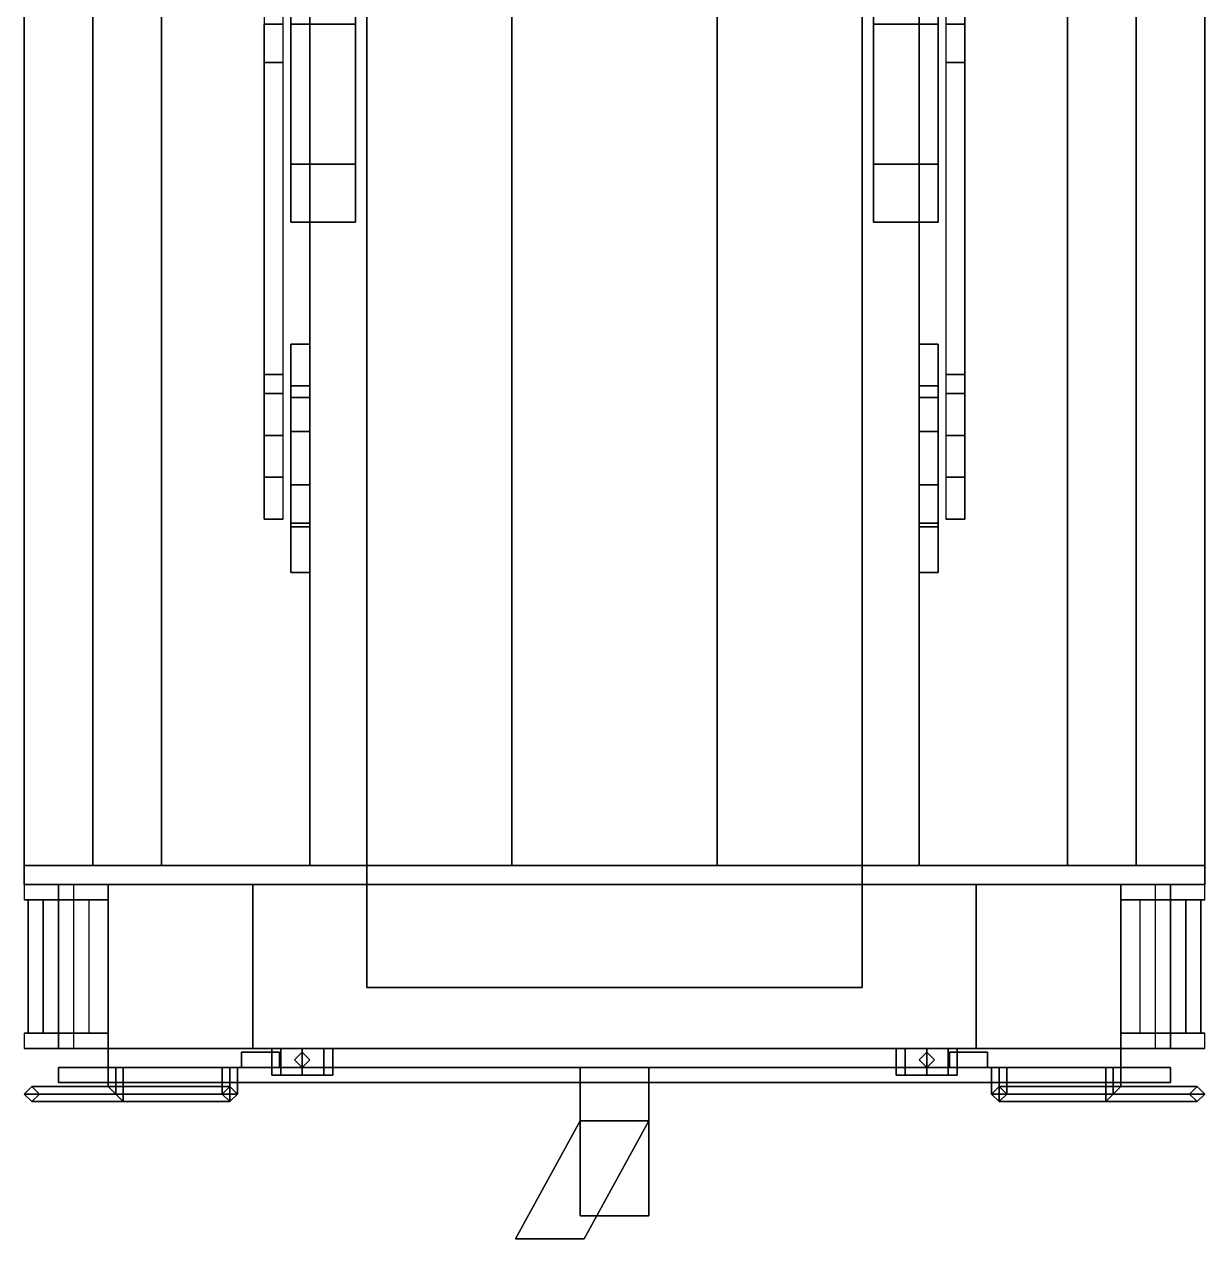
# Model space of a CAD drawing. Header units: millimetres. Extents: x -1.6 to 3, y -4.7 to 12.9.
# Drawn here: x -1.55 to 1.55, y -4.7 to -1.51 of the extents above; entities that cross this region are included whole.
import ezdxf

# ---------------------------------------------------------------- set-up
doc = ezdxf.new("R2010")
doc.units = ezdxf.units.MM
for name, color, linetype in [('lower', 5, 'Continuous'), ('tmp', 4, 'Continuous'), ('wheels', 2, 'Continuous')]:
    doc.layers.add(name, color=color, linetype=linetype)

msp = doc.modelspace()

# ---------------------------------------------------------------- linework, layer by layer
for points in [[(-1.55, 3.8, 1.28), (-1.55, 2.57, 1.04), (-1.55, -3.17, 1.04), (-1.55, -3.77, 1.28)], [(1.55, -3.17, 1.04), (1.55, 2.57, 1.04), (1.55, 3.8, 1.28), (1.55, -3.77, 1.28)], [(-1.55, -1.3, 2.59), (-1.55, -1.3, 1.28), (-1.55, -3.72, 1.28), (-1.55, -3.72, 2.59)], [(-1.37, -1.3, 3.29), (-1.55, -1.3, 2.59), (-1.55, -3.72, 2.59), (-1.37, -3.72, 3.29)], [(-1.19, -3.72, 3.41), (-1.19, -1.3, 3.41), (-1.37, -1.3, 3.29), (-1.37, -3.72, 3.29)], [(-0.8, -1.3, 3.57), (-1.19, -1.3, 3.41), (-1.19, -3.72, 3.41), (-0.8, -3.72, 3.57)], [(-0.27, -3.72, 3.73), (-0.27, -1.3, 3.73), (-0.8, -1.3, 3.57), (-0.8, -3.72, 3.57)], [(0.27, -3.72, 3.73), (0.27, -1.3, 3.73), (-0.27, -1.3, 3.73), (-0.27, -3.72, 3.73)], [(0.8, -1.3, 3.57), (0.27, -1.3, 3.73), (0.27, -3.72, 3.73), (0.8, -3.72, 3.57)], [(1.19, -3.72, 3.41), (1.19, -1.3, 3.41), (0.8, -1.3, 3.57), (0.8, -3.72, 3.57)], [(1.37, -1.3, 3.29), (1.19, -1.3, 3.41), (1.19, -3.72, 3.41), (1.37, -3.72, 3.29)], [(1.55, -3.72, 2.59), (1.55, -1.3, 2.59), (1.37, -1.3, 3.29), (1.37, -3.72, 3.29)], [(1.55, -3.72, 1.28), (1.55, -1.3, 1.28), (1.55, -1.3, 2.59), (1.55, -3.72, 2.59)], [(-0.87, -1.51, 0.33), (-0.87, -1.41, 0.27), (-0.92, -1.41, 0.27), (-0.92, -1.51, 0.33)], [(0.92, -1.51, 0.33), (0.92, -1.41, 0.27), (0.87, -1.41, 0.27), (0.87, -1.51, 0.33)], [(0.92, -1.51, 0.06), (0.92, -1.41, 0.12), (0.92, -1.41, 0.27), (0.92, -1.51, 0.33)], [(-0.92, -1.51, 0.33), (-0.92, -1.51, 0.06), (-0.92, -1.61, 0.12), (-0.92, -1.61, 0.27)], [(-0.87, -1.61, 0.27), (-0.87, -1.51, 0.33), (-0.92, -1.51, 0.33), (-0.92, -1.61, 0.27)], [(0.92, -1.61, 0.27), (0.92, -1.51, 0.33), (0.87, -1.51, 0.33), (0.87, -1.61, 0.27)], [(0.92, -1.61, 0.12), (0.92, -1.51, 0.06), (0.92, -1.51, 0.33), (0.92, -1.61, 0.27)], [(-0.92, -1.61, 0.27), (-0.92, -1.61, 0.12), (-0.92, -2.43, 0.12), (-0.92, -2.43, 0.27)], [(-0.87, -2.43, 0.27), (-0.87, -1.61, 0.27), (-0.92, -1.61, 0.27), (-0.92, -2.43, 0.27)], [(0.92, -2.43, 0.27), (0.92, -1.61, 0.27), (0.87, -1.61, 0.27), (0.87, -2.43, 0.27)], [(0.92, -2.43, 0.12), (0.92, -1.61, 0.12), (0.92, -1.61, 0.27), (0.92, -2.43, 0.27)], [(-0.85, -2.49, 0.51), (-0.85, -2.82, 0.51), (-0.85, -2.95, 0.74), (-0.85, -2.35, 0.74)], [(-0.8, -2.35, 0.74), (-0.8, -2.49, 0.51), (-0.85, -2.49, 0.51), (-0.85, -2.35, 0.74)], [(-0.85, -2.35, 0.74), (-0.85, -2.95, 0.74), (-0.85, -2.83, 0.86), (-0.85, -2.46, 0.86)], [(-0.8, -2.46, 0.86), (-0.8, -2.35, 0.74), (-0.85, -2.35, 0.74), (-0.85, -2.46, 0.86)], [(0.85, -2.46, 0.86), (0.85, -2.35, 0.74), (0.8, -2.35, 0.74), (0.8, -2.46, 0.86)], [(0.85, -2.35, 0.74), (0.85, -2.49, 0.51), (0.8, -2.49, 0.51), (0.8, -2.35, 0.74)], [(0.85, -2.83, 0.86), (0.85, -2.95, 0.74), (0.85, -2.35, 0.74), (0.85, -2.46, 0.86)], [(0.85, -2.95, 0.74), (0.85, -2.82, 0.51), (0.85, -2.49, 0.51), (0.85, -2.35, 0.74)], [(-0.92, -2.43, 0.27), (-0.92, -2.43, 0.12), (-0.92, -2.48, 0.09), (-0.92, -2.48, 0.29)], [(-0.87, -2.48, 0.29), (-0.87, -2.43, 0.27), (-0.92, -2.43, 0.27), (-0.92, -2.48, 0.29)], [(0.92, -2.48, 0.29), (0.92, -2.43, 0.27), (0.87, -2.43, 0.27), (0.87, -2.48, 0.29)], [(0.92, -2.48, 0.09), (0.92, -2.43, 0.12), (0.92, -2.43, 0.27), (0.92, -2.48, 0.29)], [(-0.92, -2.48, 0.29), (-0.92, -2.48, 0.09), (-0.92, -2.59, 0.01), (-0.92, -2.59, 0.37)], [(-0.87, -2.59, 0.37), (-0.87, -2.48, 0.29), (-0.92, -2.48, 0.29), (-0.92, -2.59, 0.37)], [(-0.85, -2.46, 0.86), (-0.85, -2.83, 0.86), (-0.85, -2.72, 0.9), (-0.85, -2.58, 0.9)], [(-0.8, -2.58, 0.9), (-0.8, -2.46, 0.86), (-0.85, -2.46, 0.86), (-0.85, -2.58, 0.9)], [(0.85, -2.58, 0.9), (0.85, -2.46, 0.86), (0.8, -2.46, 0.86), (0.8, -2.58, 0.9)], [(0.85, -2.72, 0.9), (0.85, -2.83, 0.86), (0.85, -2.46, 0.86), (0.85, -2.58, 0.9)], [(0.92, -2.59, 0.37), (0.92, -2.48, 0.29), (0.87, -2.48, 0.29), (0.87, -2.59, 0.37)], [(0.92, -2.59, 0.01), (0.92, -2.48, 0.09), (0.92, -2.48, 0.29), (0.92, -2.59, 0.37)], [(-0.85, -2.49, 0.26), (-0.85, -2.82, 0.26), (-0.85, -2.82, 0.51), (-0.85, -2.49, 0.51)], [(-0.8, -2.49, 0.26), (-0.8, -2.82, 0.26), (-0.85, -2.82, 0.26), (-0.85, -2.49, 0.26)], [(-0.8, -2.49, 0.51), (-0.8, -2.49, 0.26), (-0.85, -2.49, 0.26), (-0.85, -2.49, 0.51)], [(0.85, -2.49, 0.26), (0.85, -2.82, 0.26), (0.8, -2.82, 0.26), (0.8, -2.49, 0.26)], [(0.85, -2.49, 0.51), (0.85, -2.49, 0.26), (0.8, -2.49, 0.26), (0.8, -2.49, 0.51)], [(0.85, -2.82, 0.51), (0.85, -2.82, 0.26), (0.85, -2.49, 0.26), (0.85, -2.49, 0.51)], [(-0.85, -2.58, 0.9), (-0.85, -2.72, 0.9), (-0.8, -2.72, 0.9), (-0.8, -2.58, 0.9)], [(0.8, -2.58, 0.9), (0.8, -2.72, 0.9), (0.85, -2.72, 0.9), (0.85, -2.58, 0.9)], [(-0.92, -2.59, 0.37), (-0.92, -2.59, 0.01), (-0.92, -2.7, 0.01), (-0.92, -2.7, 0.37)], [(-0.87, -2.7, 0.37), (-0.87, -2.59, 0.37), (-0.92, -2.59, 0.37), (-0.92, -2.7, 0.37)], [(0.92, -2.7, 0.37), (0.92, -2.59, 0.37), (0.87, -2.59, 0.37), (0.87, -2.7, 0.37)], [(0.92, -2.7, 0.01), (0.92, -2.59, 0.01), (0.92, -2.59, 0.37), (0.92, -2.7, 0.37)], [(-0.92, -2.7, 0.37), (-0.92, -2.7, 0.01), (-0.92, -2.81, 0.1), (-0.92, -2.81, 0.27)], [(-0.87, -2.81, 0.27), (-0.87, -2.7, 0.37), (-0.92, -2.7, 0.37), (-0.92, -2.81, 0.27)], [(0.92, -2.81, 0.27), (0.92, -2.7, 0.37), (0.87, -2.7, 0.37), (0.87, -2.81, 0.27)], [(0.92, -2.81, 0.1), (0.92, -2.7, 0.01), (0.92, -2.7, 0.37), (0.92, -2.81, 0.27)], [(-0.85, -2.72, 0.9), (-0.85, -2.83, 0.86), (-0.8, -2.83, 0.86), (-0.8, -2.72, 0.9)], [(0.8, -2.72, 0.9), (0.8, -2.83, 0.86), (0.85, -2.83, 0.86), (0.85, -2.72, 0.9)], [(-0.92, -2.81, 0.27), (-0.92, -2.81, 0.1), (-0.87, -2.81, 0.1), (-0.87, -2.81, 0.27)], [(-0.85, -2.95, 0.74), (-0.85, -2.82, 0.51), (-0.8, -2.82, 0.51), (-0.8, -2.95, 0.74)], [(-0.85, -2.82, 0.51), (-0.85, -2.82, 0.26), (-0.8, -2.82, 0.26), (-0.8, -2.82, 0.51)], [(-0.85, -2.83, 0.86), (-0.85, -2.95, 0.74), (-0.8, -2.95, 0.74), (-0.8, -2.83, 0.86)], [(0.8, -2.82, 0.51), (0.8, -2.82, 0.26), (0.85, -2.82, 0.26), (0.85, -2.82, 0.51)], [(0.8, -2.95, 0.74), (0.8, -2.82, 0.51), (0.85, -2.82, 0.51), (0.85, -2.95, 0.74)], [(0.8, -2.83, 0.86), (0.8, -2.95, 0.74), (0.85, -2.95, 0.74), (0.85, -2.83, 0.86)], [(0.87, -2.81, 0.27), (0.87, -2.81, 0.1), (0.92, -2.81, 0.1), (0.92, -2.81, 0.27)], [(-1.55, -3.17, 1.04), (-1.55, -3.17, 1.04), (-1.55, -3.4, 0.9), (-1.55, -3.77, 1.28)], [(1.55, -3.4, 0.9), (1.55, -3.17, 1.04), (1.55, -3.17, 1.04), (1.55, -3.77, 1.28)], [(-1.55, -3.77, 1.28), (-1.55, -3.4, 0.9), (-1.55, -3.54, 0.7), (-1.55, -3.77, 1.28)], [(1.55, -3.54, 0.7), (1.55, -3.4, 0.9), (1.55, -3.77, 1.28)], [(-1.55, -3.77, 1.28), (-1.55, -3.54, 0.7), (-1.55, -3.57, 0.51), (-1.55, -3.77, 1.28)], [(1.55, -3.57, 0.51), (1.55, -3.54, 0.7), (1.55, -3.77, 1.28)], [(-1.55, -3.77, 1.28), (-1.55, -3.57, 0.51), (-1.55, -3.77, 0.51), (-1.55, -3.77, 1.28)], [(1.55, -3.77, 0.51), (1.55, -3.57, 0.51), (1.55, -3.77, 1.28)], [(-1.55, -3.72, 2.59), (-1.55, -3.72, 1.28), (1.55, -3.72, 1.28), (1.55, -3.72, 2.59)], [(-1.37, -3.72, 3.29), (-1.55, -3.72, 2.59), (1.55, -3.72, 2.59), (1.37, -3.72, 3.29)], [(1.55, -3.77, 1.28), (1.55, -3.72, 1.28), (-1.55, -3.72, 1.28), (-1.55, -3.77, 1.28)], [(1.37, -3.72, 3.29), (1.19, -3.72, 3.41), (-1.19, -3.72, 3.41), (-1.37, -3.72, 3.29)], [(-0.8, -3.72, 3.57), (-1.19, -3.72, 3.41), (1.19, -3.72, 3.41), (0.8, -3.72, 3.57)], [(0.8, -3.72, 3.57), (0.27, -3.72, 3.73), (-0.27, -3.72, 3.73), (-0.8, -3.72, 3.57)], [(-0.95, -3.77, 1.04), (-1.55, -3.77, 0.51), (1.55, -3.77, 0.51), (0.95, -3.77, 1.04)], [(-1.55, -3.77, 1.28), (-1.55, -3.77, 0.51), (-0.95, -3.77, 1.04), (-0.95, -3.77, 1.28)], [(-0.95, -3.77, 1.28), (-0.95, -3.77, 1.04), (-0.95, -4.2, 1.04), (-0.95, -4.2, 1.28)], [(0.95, -4.2, 1.28), (0.95, -3.77, 1.28), (-0.95, -3.77, 1.28), (-0.95, -4.2, 1.28)], [(0.95, -4.2, 1.04), (0.95, -3.77, 1.04), (0.95, -3.77, 1.28), (0.95, -4.2, 1.28)], [(0.95, -3.77, 1.04), (1.55, -3.77, 0.51), (1.55, -3.77, 1.28), (0.95, -3.77, 1.28)], [(-1.33, -4.2, 1.28), (-1.33, -4.2, 0.51), (-1.33, -4.25, 0.51), (-1.33, -4.25, 1.28)], [(0.95, -4.2, 1.04), (1.33, -4.2, 0.51), (-1.33, -4.2, 0.51), (-0.95, -4.2, 1.04)], [(1.33, -4.25, 1.28), (1.33, -4.2, 1.28), (-1.33, -4.2, 1.28), (-1.33, -4.25, 1.28)], [(-0.95, -4.2, 1.28), (-0.95, -4.2, 1.04), (-1.33, -4.2, 0.51), (-1.33, -4.2, 1.28)], [(-0.88, -4.21, 0.51), (-0.98, -4.21, 0.51), (-0.98, -4.25, 0.51), (-0.88, -4.25, 0.51)], [(-0.9, -4.27, 1.39), (-0.8766, -4.27, 1.4466), (-0.8766, -4.2, 1.4466), (-0.9, -4.2, 1.39)], [(-0.8766, -4.27, 1.3334), (-0.9, -4.27, 1.39), (-0.9, -4.2, 1.39), (-0.8766, -4.2, 1.3334)], [(-0.8766, -4.2, 1.4466), (-0.74, -4.2, 1.39), (-0.7634, -4.2, 1.3334), (-0.9, -4.2, 1.39)], [(-0.9, -4.2, 1.39), (-0.7634, -4.2, 1.3334), (-0.82, -4.2, 1.31), (-0.8766, -4.2, 1.3334)], [(-0.8766, -4.27, 1.4466), (-0.82, -4.27, 1.47), (-0.82, -4.2, 1.47), (-0.8766, -4.2, 1.4466)], [(-0.82, -4.27, 1.31), (-0.8766, -4.27, 1.3334), (-0.8766, -4.2, 1.3334), (-0.82, -4.2, 1.31)], [(-0.82, -4.2, 1.47), (-0.7634, -4.2, 1.4466), (-0.74, -4.2, 1.39), (-0.8766, -4.2, 1.4466)], [(-0.82, -4.21, 1.28), (-0.84, -4.23, 1.28), (-0.84, -4.23, 1.32), (-0.82, -4.21, 1.31)], [(-0.82, -4.27, 1.47), (-0.7634, -4.27, 1.4466), (-0.7634, -4.2, 1.4466), (-0.82, -4.2, 1.47)], [(-0.7634, -4.27, 1.3334), (-0.82, -4.27, 1.31), (-0.82, -4.2, 1.31), (-0.7634, -4.2, 1.3334)], [(-0.8, -4.23, 1.28), (-0.82, -4.21, 1.28), (-0.82, -4.21, 1.31), (-0.8, -4.23, 1.32)], [(-0.7634, -4.27, 1.4466), (-0.74, -4.27, 1.39), (-0.74, -4.2, 1.39), (-0.7634, -4.2, 1.4466)], [(-0.74, -4.27, 1.39), (-0.7634, -4.27, 1.3334), (-0.7634, -4.2, 1.3334), (-0.74, -4.2, 1.39)], [(0.74, -4.2, 1.39), (0.8766, -4.2, 1.3334), (0.82, -4.2, 1.31), (0.7634, -4.2, 1.3334)], [(0.7634, -4.2, 1.4466), (0.9, -4.2, 1.39), (0.8766, -4.2, 1.3334), (0.74, -4.2, 1.39)], [(0.7634, -4.27, 1.3334), (0.74, -4.27, 1.39), (0.74, -4.2, 1.39), (0.7634, -4.2, 1.3334)], [(0.74, -4.27, 1.39), (0.7634, -4.27, 1.4466), (0.7634, -4.2, 1.4466), (0.74, -4.2, 1.39)], [(0.82, -4.2, 1.47), (0.8766, -4.2, 1.4466), (0.9, -4.2, 1.39), (0.7634, -4.2, 1.4466)], [(0.7634, -4.27, 1.4466), (0.82, -4.27, 1.47), (0.82, -4.2, 1.47), (0.7634, -4.2, 1.4466)], [(0.82, -4.27, 1.31), (0.7634, -4.27, 1.3334), (0.7634, -4.2, 1.3334), (0.82, -4.2, 1.31)], [(0.82, -4.21, 1.28), (0.8, -4.23, 1.28), (0.8, -4.23, 1.32), (0.82, -4.21, 1.31)], [(0.82, -4.27, 1.47), (0.8766, -4.27, 1.4466), (0.8766, -4.2, 1.4466), (0.82, -4.2, 1.47)], [(0.8766, -4.27, 1.3334), (0.82, -4.27, 1.31), (0.82, -4.2, 1.31), (0.8766, -4.2, 1.3334)], [(0.84, -4.23, 1.28), (0.82, -4.21, 1.28), (0.82, -4.21, 1.31), (0.84, -4.23, 1.32)], [(0.9, -4.27, 1.39), (0.8766, -4.27, 1.3334), (0.8766, -4.2, 1.3334), (0.9, -4.2, 1.39)], [(0.8766, -4.27, 1.4466), (0.9, -4.27, 1.39), (0.9, -4.2, 1.39), (0.8766, -4.2, 1.4466)], [(0.98, -4.21, 0.51), (0.88, -4.21, 0.51), (0.88, -4.25, 0.51), (0.98, -4.25, 0.51)], [(1.33, -4.2, 0.51), (0.95, -4.2, 1.04), (0.95, -4.2, 1.28), (1.33, -4.2, 1.28)], [(1.33, -4.25, 0.51), (1.33, -4.2, 0.51), (1.33, -4.2, 1.28), (1.33, -4.25, 1.28)], [(-0.84, -4.23, 1.28), (-0.82, -4.25, 1.28), (-0.82, -4.25, 1.31), (-0.84, -4.23, 1.32)], [(-0.82, -4.25, 1.28), (-0.8, -4.23, 1.28), (-0.8, -4.23, 1.32), (-0.82, -4.25, 1.31)], [(0.8, -4.23, 1.28), (0.82, -4.25, 1.28), (0.82, -4.25, 1.31), (0.8, -4.23, 1.32)], [(0.82, -4.25, 1.28), (0.84, -4.23, 1.28), (0.84, -4.23, 1.32), (0.82, -4.25, 1.31)], [(-1.33, -4.25, 1.28), (-1.33, -4.25, 0.51), (1.33, -4.25, 0.51), (1.33, -4.25, 1.28)], [(-0.9, -4.27, 1.39), (-0.7634, -4.27, 1.3334), (-0.74, -4.27, 1.39), (-0.8766, -4.27, 1.4466)], [(-0.8766, -4.27, 1.3334), (-0.82, -4.27, 1.31), (-0.7634, -4.27, 1.3334), (-0.9, -4.27, 1.39)], [(-0.8766, -4.27, 1.4466), (-0.74, -4.27, 1.39), (-0.7634, -4.27, 1.4466), (-0.82, -4.27, 1.47)], [(-0.09, -4.25, 1.09), (-0.09, -4.64, 1.09), (0.09, -4.64, 1.09), (0.09, -4.25, 1.09)], [(0.09, -4.25, 0.94), (0.09, -4.64, 0.94), (-0.09, -4.64, 0.94), (-0.09, -4.25, 0.94)], [(-0.09, -4.25, 0.94), (-0.09, -4.39, 0.94), (-0.09, -4.39, 1.09), (-0.09, -4.25, 1.09)], [(0.09, -4.64, 1.09), (0.09, -4.64, 0.94), (0.09, -4.25, 0.94), (0.09, -4.25, 1.09)], [(0.7634, -4.27, 1.3334), (0.82, -4.27, 1.31), (0.8766, -4.27, 1.3334), (0.74, -4.27, 1.39)], [(0.74, -4.27, 1.39), (0.8766, -4.27, 1.3334), (0.9, -4.27, 1.39), (0.7634, -4.27, 1.4466)], [(0.7634, -4.27, 1.4466), (0.9, -4.27, 1.39), (0.8766, -4.27, 1.4466), (0.82, -4.27, 1.47)], [(-0.09, -4.39, 0.89), (-0.26, -4.7, 0.77), (-0.26, -4.7, 1.22), (-0.09, -4.39, 1.22)], [(0.09, -4.39, 0.89), (-0.08, -4.7, 0.77), (-0.26, -4.7, 0.77), (-0.09, -4.39, 0.89)], [(-0.09, -4.39, 1.22), (-0.26, -4.7, 1.22), (-0.08, -4.7, 1.22), (0.09, -4.39, 1.22)], [(0.09, -4.39, 1.22), (0.09, -4.39, 0.89), (-0.09, -4.39, 0.89), (-0.09, -4.39, 1.22)], [(-0.08, -4.7, 1.22), (-0.08, -4.7, 0.77), (0.09, -4.39, 0.89), (0.09, -4.39, 1.22)], [(-0.05, -4.64, 1.09), (-0.05, -4.64, 0.94), (0.09, -4.64, 0.94), (0.09, -4.64, 1.09)], [(-0.26, -4.7, 1.22), (-0.26, -4.7, 0.77), (-0.08, -4.7, 0.77), (-0.08, -4.7, 1.22)]]:
    msp.add_3dface(points)
at = {"layer": 'lower'}
for points in [[(-0.65, 3.94, 1.04), (-0.65, 3.2, 0.34), (-0.65, -4.04, 0.34), (-0.65, -4.04, 1.04)], [(0.65, -4.04, 0.34), (0.65, 3.2, 0.34), (0.65, 3.94, 1.04), (0.65, -4.04, 1.04)], [(-0.65, -4.04, 1.04), (-0.65, -4.04, 0.34), (0.65, -4.04, 0.34), (0.65, -4.04, 1.04)]]:
    msp.add_3dface(points, dxfattribs=at)
at = {"layer": 'tmp'}
for points in [[(-1.46, -3.77, 1.18), (-1.55, -3.77, 0.41), (-1.55, -3.81, 0.41), (-1.46, -3.81, 1.18)], [(-1.4083, -3.77, 0.51), (-1.42, -3.77, 0.41), (-1.55, -3.77, 0.41), (-1.5383, -3.77, 0.51)], [(-1.33, -3.81, 1.18), (-1.33, -3.77, 1.18), (-1.46, -3.77, 1.18), (-1.46, -3.81, 1.18)], [(-1.42, -3.81, 0.41), (-1.42, -3.77, 0.41), (-1.33, -3.77, 1.18), (-1.33, -3.81, 1.18)], [(-0.95, -4.2, 1.14), (-0.95, -3.77, 1.14), (-1.33, -3.77, 1.14), (-1.33, -4.2, 1.14)], [(1.33, -4.2, 1.14), (1.33, -3.77, 1.14), (0.95, -3.77, 1.14), (0.95, -4.2, 1.14)], [(1.33, -3.77, 1.18), (1.33, -3.81, 1.18), (1.46, -3.81, 1.18), (1.46, -3.77, 1.18)], [(1.42, -3.77, 0.41), (1.42, -3.81, 0.41), (1.33, -3.81, 1.18), (1.33, -3.77, 1.18)], [(1.5383, -3.77, 0.51), (1.55, -3.77, 0.41), (1.42, -3.77, 0.41), (1.4083, -3.77, 0.51)], [(1.46, -3.81, 1.18), (1.55, -3.81, 0.41), (1.55, -3.77, 0.41), (1.46, -3.77, 1.18)], [(-1.46, -3.81, 1.18), (-1.55, -3.81, 0.41), (-1.42, -3.81, 0.41), (-1.33, -3.81, 1.18)], [(-1.54, -4.16, 0.49), (-1.54, -3.81, 0.49), (-1.54, -3.81, 0.45), (-1.54, -4.16, 0.45)], [(-1.42, -4.16, 0.49), (-1.42, -3.81, 0.49), (-1.54, -3.81, 0.49), (-1.54, -4.16, 0.49)], [(-1.5, -4.16, 0.8), (-1.5, -3.81, 0.8), (-1.5, -3.81, 0.76), (-1.5, -4.16, 0.76)], [(-1.5, -3.81, 0.76), (-1.5, -3.81, 0.8), (-1.5, -3.81, 0.8), (-1.5, -3.81, 0.76)], [(-1.38, -4.16, 0.8), (-1.38, -3.81, 0.8), (-1.5, -3.81, 0.8), (-1.5, -4.16, 0.8)], [(-1.46, -4.16, 1.14), (-1.46, -3.81, 1.14), (-1.46, -3.81, 1.1), (-1.46, -4.16, 1.1)], [(-1.46, -3.81, 1.1), (-1.46, -3.81, 1.14), (-1.46, -3.81, 1.14), (-1.46, -3.81, 1.1)], [(-1.33, -4.16, 1.14), (-1.33, -3.81, 1.14), (-1.46, -3.81, 1.14), (-1.46, -4.16, 1.14)], [(1.33, -3.81, 1.18), (1.42, -3.81, 0.41), (1.55, -3.81, 0.41), (1.46, -3.81, 1.18)], [(1.33, -3.81, 1.14), (1.33, -4.16, 1.14), (1.46, -4.16, 1.14), (1.46, -3.81, 1.14)], [(1.38, -3.81, 0.8), (1.38, -4.16, 0.8), (1.5, -4.16, 0.8), (1.5, -3.81, 0.8)], [(1.42, -3.81, 0.49), (1.42, -4.16, 0.49), (1.54, -4.16, 0.49), (1.54, -3.81, 0.49)], [(1.46, -3.81, 1.14), (1.46, -4.16, 1.14), (1.46, -4.16, 1.1), (1.46, -3.81, 1.1)], [(1.5, -3.81, 0.8), (1.5, -4.16, 0.8), (1.5, -4.16, 0.76), (1.5, -3.81, 0.76)], [(1.54, -3.81, 0.49), (1.54, -4.16, 0.49), (1.54, -4.16, 0.45), (1.54, -3.81, 0.45)], [(-1.33, -4.16, 1.18), (-1.42, -4.16, 0.41), (-1.55, -4.16, 0.41), (-1.46, -4.16, 1.18)], [(-1.46, -4.16, 1.18), (-1.55, -4.16, 0.41), (-1.55, -4.2, 0.41), (-1.46, -4.2, 1.18)], [(-1.33, -4.2, 1.18), (-1.33, -4.16, 1.18), (-1.46, -4.16, 1.18), (-1.46, -4.2, 1.18)], [(-1.42, -4.2, 0.41), (-1.42, -4.16, 0.41), (-1.33, -4.16, 1.18), (-1.33, -4.2, 1.18)], [(1.46, -4.16, 1.18), (1.55, -4.16, 0.41), (1.42, -4.16, 0.41), (1.33, -4.16, 1.18)], [(1.42, -4.16, 0.41), (1.42, -4.2, 0.41), (1.33, -4.2, 1.18), (1.33, -4.16, 1.18)], [(1.33, -4.16, 1.18), (1.33, -4.2, 1.18), (1.46, -4.2, 1.18), (1.46, -4.16, 1.18)], [(1.46, -4.2, 1.18), (1.55, -4.2, 0.41), (1.55, -4.16, 0.41), (1.46, -4.16, 1.18)], [(1.46, -4.16, 1.1), (1.46, -4.16, 1.14), (1.46, -4.16, 1.14), (1.46, -4.16, 1.1)], [(1.5, -4.16, 0.76), (1.5, -4.16, 0.8), (1.5, -4.16, 0.8), (1.5, -4.16, 0.76)], [(-1.46, -4.2, 1.18), (-1.55, -4.2, 0.41), (-1.42, -4.2, 0.41), (-1.33, -4.2, 1.18)], [(-0.88, -4.21, 0.14), (-0.98, -4.21, 0.14), (-0.98, -4.21, 0.51), (-0.88, -4.21, 0.51)], [(-0.98, -4.25, 0.51), (-0.98, -4.21, 0.51), (-0.98, -4.21, 0.14), (-0.98, -4.25, 0.14)], [(-0.88, -4.25, 0.14), (-0.88, -4.21, 0.14), (-0.88, -4.21, 0.51), (-0.88, -4.25, 0.51)], [(0.98, -4.21, 0.14), (0.88, -4.21, 0.14), (0.88, -4.21, 0.51), (0.98, -4.21, 0.51)], [(0.88, -4.25, 0.51), (0.88, -4.21, 0.51), (0.88, -4.21, 0.14), (0.88, -4.25, 0.14)], [(0.98, -4.25, 0.14), (0.98, -4.21, 0.14), (0.98, -4.21, 0.51), (0.98, -4.25, 0.51)], [(1.33, -4.2, 1.18), (1.42, -4.2, 0.41), (1.55, -4.2, 0.41), (1.46, -4.2, 1.18)], [(1.46, -4.25, 0.26), (1.46, -4.25, 0.14), (-1.46, -4.25, 0.14), (-1.46, -4.25, 0.26)], [(-1.46, -4.25, 0.26), (-1.46, -4.25, 0.14), (-1.46, -4.29, 0.14), (-1.46, -4.29, 0.26)], [(1.46, -4.29, 0.26), (1.46, -4.25, 0.26), (-1.46, -4.25, 0.26), (-1.46, -4.29, 0.26)], [(-1.31, -4.25, 1.28), (-1.33, -4.25, 1.26), (-1.33, -4.3, 1.26), (-1.31, -4.32, 1.28)], [(-1.33, -4.25, 1.26), (-1.31, -4.25, 1.24), (-1.31, -4.32, 1.24), (-1.33, -4.3, 1.26)], [(-1.29, -4.25, 1.26), (-1.31, -4.25, 1.28), (-1.31, -4.32, 1.28), (-1.29, -4.34, 1.26)], [(-1.31, -4.25, 1.24), (-1.29, -4.25, 1.26), (-1.29, -4.34, 1.26), (-1.31, -4.32, 1.24)], [(-1.01, -4.25, 1.28), (-1.03, -4.25, 1.26), (-1.03, -4.32, 1.26), (-1.01, -4.3, 1.28)], [(-1.03, -4.25, 1.26), (-1.01, -4.25, 1.24), (-1.01, -4.34, 1.24), (-1.03, -4.32, 1.26)], [(-0.99, -4.25, 1.26), (-1.01, -4.25, 1.28), (-1.01, -4.3, 1.28), (-0.99, -4.32, 1.26)], [(-1.01, -4.25, 1.24), (-0.99, -4.25, 1.26), (-0.99, -4.32, 1.26), (-1.01, -4.34, 1.24)], [(-0.88, -4.25, 0.51), (-0.98, -4.25, 0.51), (-0.98, -4.25, 0.26), (-0.88, -4.25, 0.26)], [(0.98, -4.25, 0.51), (0.88, -4.25, 0.51), (0.88, -4.25, 0.26), (0.98, -4.25, 0.26)], [(1.01, -4.25, 1.28), (0.99, -4.25, 1.26), (0.99, -4.32, 1.26), (1.01, -4.3, 1.28)], [(0.99, -4.25, 1.26), (1.01, -4.25, 1.24), (1.01, -4.34, 1.24), (0.99, -4.32, 1.26)], [(1.03, -4.25, 1.26), (1.01, -4.25, 1.28), (1.01, -4.3, 1.28), (1.03, -4.32, 1.26)], [(1.01, -4.25, 1.24), (1.03, -4.25, 1.26), (1.03, -4.32, 1.26), (1.01, -4.34, 1.24)], [(1.31, -4.25, 1.28), (1.29, -4.25, 1.26), (1.29, -4.34, 1.26), (1.31, -4.32, 1.28)], [(1.29, -4.25, 1.26), (1.31, -4.25, 1.24), (1.31, -4.32, 1.24), (1.29, -4.34, 1.26)], [(1.33, -4.25, 1.26), (1.31, -4.25, 1.28), (1.31, -4.32, 1.28), (1.33, -4.3, 1.26)], [(1.31, -4.25, 1.24), (1.33, -4.25, 1.26), (1.33, -4.3, 1.26), (1.31, -4.32, 1.24)], [(1.46, -4.29, 0.14), (1.46, -4.25, 0.14), (1.46, -4.25, 0.26), (1.46, -4.29, 0.26)], [(-1.55, -4.32, 2.07), (-1.53, -4.3, 2.05), (-1.53, -4.3, 1.26), (-1.55, -4.32, 1.24)], [(-0.99, -4.32, 2.07), (-1.01, -4.3, 2.05), (-1.53, -4.3, 2.05), (-1.55, -4.32, 2.07)], [(-1.33, -4.3, 1.26), (-1.31, -4.32, 1.24), (-1.55, -4.32, 1.24), (-1.53, -4.3, 1.26)], [(-1.53, -4.3, 2.05), (-1.51, -4.32, 2.03), (-1.51, -4.32, 1.28), (-1.53, -4.3, 1.26)], [(-1.01, -4.3, 2.05), (-1.03, -4.32, 2.03), (-1.51, -4.32, 2.03), (-1.53, -4.3, 2.05)], [(-1.31, -4.32, 1.28), (-1.33, -4.3, 1.26), (-1.53, -4.3, 1.26), (-1.51, -4.32, 1.28)], [(-1.46, -4.29, 0.26), (-1.46, -4.29, 0.14), (1.46, -4.29, 0.14), (1.46, -4.29, 0.26)], [(-1.03, -4.32, 2.03), (-1.01, -4.3, 2.05), (-1.01, -4.3, 1.28), (-1.03, -4.32, 1.26)], [(-1.01, -4.3, 2.05), (-0.99, -4.32, 2.07), (-0.99, -4.32, 1.26), (-1.01, -4.3, 1.28)], [(0.99, -4.32, 2.07), (1.01, -4.3, 2.05), (1.01, -4.3, 1.28), (0.99, -4.32, 1.26)], [(1.55, -4.32, 2.07), (1.53, -4.3, 2.05), (1.01, -4.3, 2.05), (0.99, -4.32, 2.07)], [(1.01, -4.3, 2.05), (1.03, -4.32, 2.03), (1.03, -4.32, 1.26), (1.01, -4.3, 1.28)], [(1.53, -4.3, 2.05), (1.51, -4.32, 2.03), (1.03, -4.32, 2.03), (1.01, -4.3, 2.05)], [(1.51, -4.32, 1.28), (1.53, -4.3, 1.26), (1.33, -4.3, 1.26), (1.31, -4.32, 1.28)], [(1.53, -4.3, 1.26), (1.55, -4.32, 1.24), (1.31, -4.32, 1.24), (1.33, -4.3, 1.26)], [(1.51, -4.32, 2.03), (1.53, -4.3, 2.05), (1.53, -4.3, 1.26), (1.51, -4.32, 1.28)], [(1.53, -4.3, 2.05), (1.55, -4.32, 2.07), (1.55, -4.32, 1.24), (1.53, -4.3, 1.26)], [(-1.53, -4.34, 2.05), (-1.55, -4.32, 2.07), (-1.55, -4.32, 1.24), (-1.53, -4.34, 1.26)], [(-1.01, -4.34, 2.05), (-0.99, -4.32, 2.07), (-1.55, -4.32, 2.07), (-1.53, -4.34, 2.05)], [(-1.31, -4.32, 1.24), (-1.29, -4.34, 1.26), (-1.53, -4.34, 1.26), (-1.55, -4.32, 1.24)], [(-1.51, -4.32, 2.03), (-1.53, -4.34, 2.05), (-1.53, -4.34, 1.26), (-1.51, -4.32, 1.28)], [(-1.03, -4.32, 2.03), (-1.01, -4.34, 2.05), (-1.53, -4.34, 2.05), (-1.51, -4.32, 2.03)], [(-1.29, -4.34, 1.26), (-1.31, -4.32, 1.28), (-1.51, -4.32, 1.28), (-1.53, -4.34, 1.26)], [(-1.01, -4.34, 2.05), (-1.03, -4.32, 2.03), (-1.03, -4.32, 1.26), (-1.01, -4.34, 1.24)], [(-0.99, -4.32, 2.07), (-1.01, -4.34, 2.05), (-1.01, -4.34, 1.24), (-0.99, -4.32, 1.26)], [(1.01, -4.34, 2.05), (0.99, -4.32, 2.07), (0.99, -4.32, 1.26), (1.01, -4.34, 1.24)], [(1.53, -4.34, 2.05), (1.55, -4.32, 2.07), (0.99, -4.32, 2.07), (1.01, -4.34, 2.05)], [(1.03, -4.32, 2.03), (1.01, -4.34, 2.05), (1.01, -4.34, 1.24), (1.03, -4.32, 1.26)], [(1.51, -4.32, 2.03), (1.53, -4.34, 2.05), (1.01, -4.34, 2.05), (1.03, -4.32, 2.03)], [(1.53, -4.34, 1.26), (1.51, -4.32, 1.28), (1.31, -4.32, 1.28), (1.29, -4.34, 1.26)], [(1.55, -4.32, 1.24), (1.53, -4.34, 1.26), (1.29, -4.34, 1.26), (1.31, -4.32, 1.24)], [(1.53, -4.34, 2.05), (1.51, -4.32, 2.03), (1.51, -4.32, 1.28), (1.53, -4.34, 1.26)], [(1.55, -4.32, 2.07), (1.53, -4.34, 2.05), (1.53, -4.34, 1.26), (1.55, -4.32, 1.24)]]:
    msp.add_3dface(points, dxfattribs=at)
at = {"layer": 'wheels'}
for points in [[(-0.85, -0.99, 0.51), (-0.85, -1.8777, 0.1423), (-0.85, -2.03, 0.51), (-0.85, -1.1423, 0.8777)], [(-0.85, -1.1423, 0.1423), (-0.85, -1.51, -0.01), (-0.85, -1.8777, 0.1423), (-0.85, -0.99, 0.51)], [(-0.68, -1.1423, 0.8777), (-0.68, -2.03, 0.51), (-0.68, -1.8777, 0.1423), (-0.68, -0.99, 0.51)], [(-0.68, -0.99, 0.51), (-0.68, -1.8777, 0.1423), (-0.68, -1.51, -0.01), (-0.68, -1.1423, 0.1423)], [(0.68, -0.99, 0.51), (0.68, -1.8777, 0.1423), (0.68, -2.03, 0.51), (0.68, -1.1423, 0.8777)], [(0.68, -1.1423, 0.1423), (0.68, -1.51, -0.01), (0.68, -1.8777, 0.1423), (0.68, -0.99, 0.51)], [(0.85, -1.1423, 0.8777), (0.85, -2.03, 0.51), (0.85, -1.8777, 0.1423), (0.85, -0.99, 0.51)], [(0.85, -0.99, 0.51), (0.85, -1.8777, 0.1423), (0.85, -1.51, -0.01), (0.85, -1.1423, 0.1423)], [(-0.85, -1.1423, 0.8777), (-0.85, -1.51, 1.03), (-0.68, -1.51, 1.03), (-0.68, -1.1423, 0.8777)], [(-0.85, -1.51, -0.01), (-0.85, -1.1423, 0.1423), (-0.68, -1.1423, 0.1423), (-0.68, -1.51, -0.01)], [(-0.85, -1.1423, 0.8777), (-0.85, -2.03, 0.51), (-0.85, -1.8777, 0.8777), (-0.85, -1.51, 1.03)], [(-0.68, -1.51, 1.03), (-0.68, -1.8777, 0.8777), (-0.68, -2.03, 0.51), (-0.68, -1.1423, 0.8777)], [(0.68, -1.1423, 0.8777), (0.68, -2.03, 0.51), (0.68, -1.8777, 0.8777), (0.68, -1.51, 1.03)], [(0.68, -1.51, -0.01), (0.68, -1.1423, 0.1423), (0.85, -1.1423, 0.1423), (0.85, -1.51, -0.01)], [(0.68, -1.1423, 0.8777), (0.68, -1.51, 1.03), (0.85, -1.51, 1.03), (0.85, -1.1423, 0.8777)], [(0.85, -1.51, 1.03), (0.85, -1.8777, 0.8777), (0.85, -2.03, 0.51), (0.85, -1.1423, 0.8777)], [(-0.85, -1.51, 1.03), (-0.85, -1.8777, 0.8777), (-0.68, -1.8777, 0.8777), (-0.68, -1.51, 1.03)], [(-0.85, -1.8777, 0.1423), (-0.85, -1.51, -0.01), (-0.68, -1.51, -0.01), (-0.68, -1.8777, 0.1423)], [(0.68, -1.8777, 0.1423), (0.68, -1.51, -0.01), (0.85, -1.51, -0.01), (0.85, -1.8777, 0.1423)], [(0.68, -1.51, 1.03), (0.68, -1.8777, 0.8777), (0.85, -1.8777, 0.8777), (0.85, -1.51, 1.03)], [(-0.85, -1.8777, 0.8777), (-0.85, -2.03, 0.51), (-0.68, -2.03, 0.51), (-0.68, -1.8777, 0.8777)], [(-0.85, -2.03, 0.51), (-0.85, -1.8777, 0.1423), (-0.68, -1.8777, 0.1423), (-0.68, -2.03, 0.51)], [(0.68, -1.8777, 0.8777), (0.68, -2.03, 0.51), (0.85, -2.03, 0.51), (0.85, -1.8777, 0.8777)], [(0.68, -2.03, 0.51), (0.68, -1.8777, 0.1423), (0.85, -1.8777, 0.1423), (0.85, -2.03, 0.51)]]:
    msp.add_3dface(points, dxfattribs=at)

doc.saveas('drawing.dxf')
